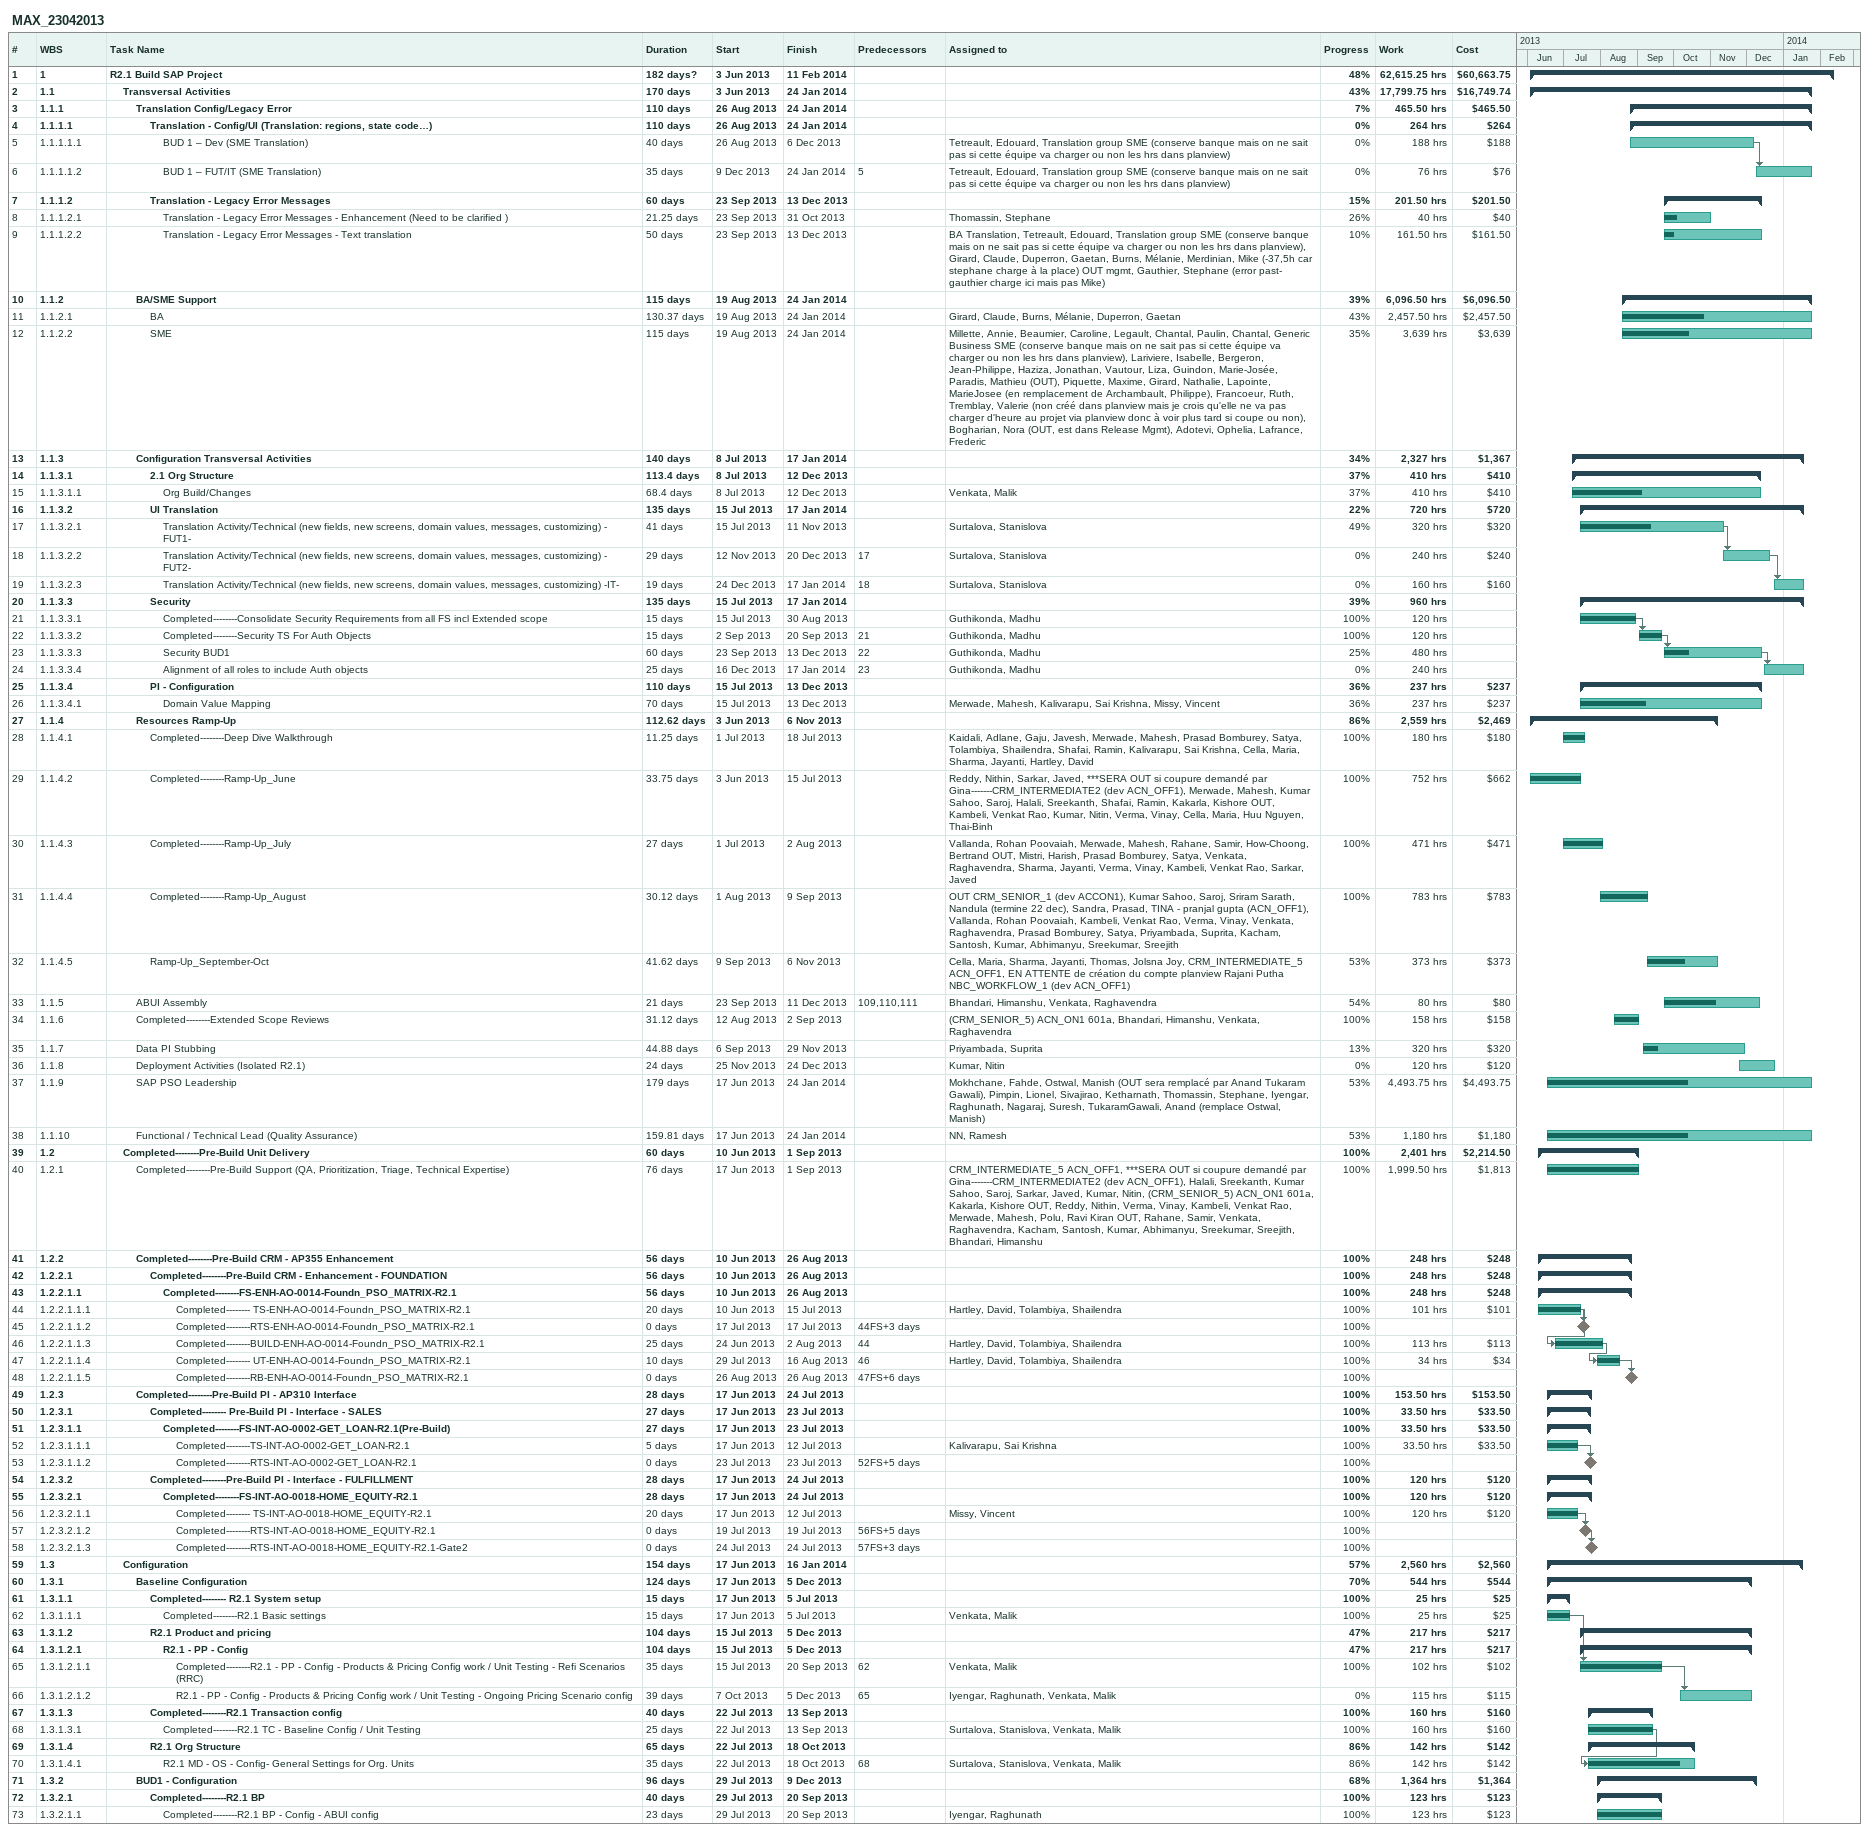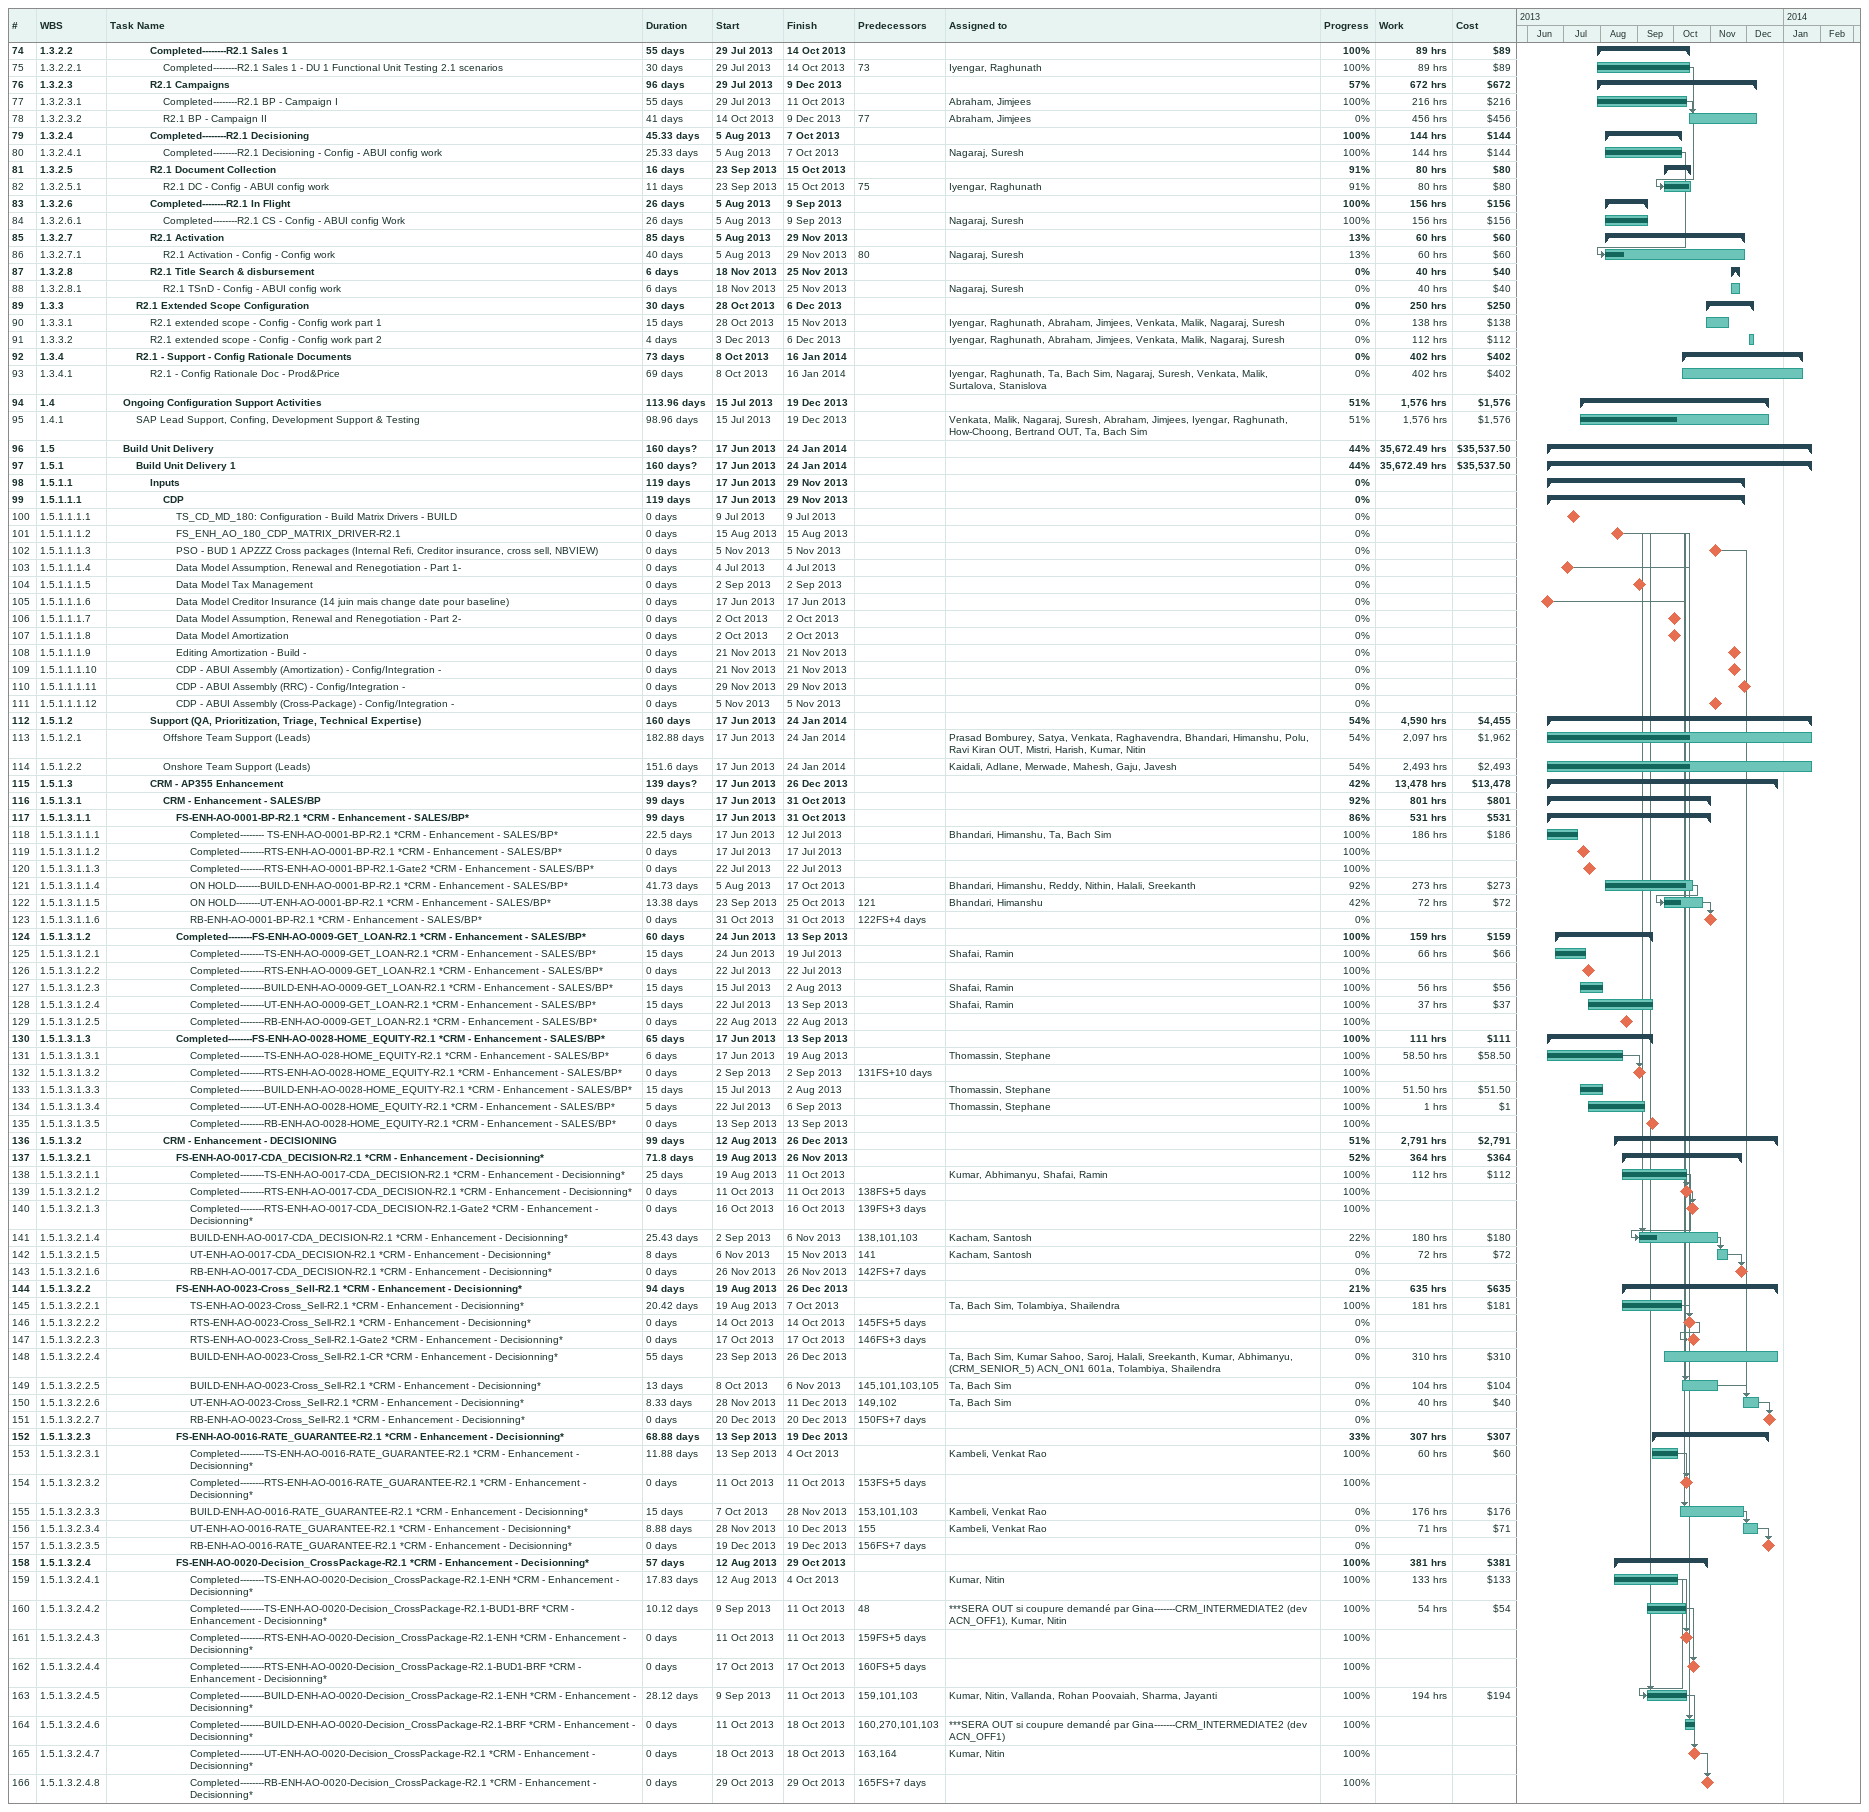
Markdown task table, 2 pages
MAX_23042013

| ID | WBS | Task | Duration | Start | Finish | Predecessors | Resources | % complete | Work (h) | Cost ($) |
|---|---|---|---|---|---|---|---|---|---|---|
| 1 | 1 | **R2.1 Build SAP Project** | 182d? | 2013-06-03 | 2014-02-11 |  |  | 48 | 62615.25 | 60663.75 |
| 2 | 1.1 | **Transversal Activities** | 170d | 2013-06-03 | 2014-01-24 |  |  | 43 | 17799.75 | 16749.74 |
| 3 | 1.1.1 | **Translation Config/Legacy Error** | 110d | 2013-08-26 | 2014-01-24 |  |  | 7 | 465.50 | 465.50 |
| 4 | 1.1.1.1 | **Translation - Config/UI (Translation: regions, state code…)** | 110d | 2013-08-26 | 2014-01-24 |  |  | 0 | 264 | 264 |
| 5 | 1.1.1.1.1 | BUD 1 – Dev (SME Translation) | 40d | 2013-08-26 | 2013-12-06 |  | Tetreault, Edouard, Translation group SME (conserve banque mais on ne sait pas si cette équipe va charger ou non les hrs dans planview) | 0 | 188 | 188 |
| 6 | 1.1.1.1.2 | BUD 1 – FUT/IT (SME Translation) | 35d | 2013-12-09 | 2014-01-24 | 5 | Tetreault, Edouard, Translation group SME (conserve banque mais on ne sait pas si cette équipe va charger ou non les hrs dans planview) | 0 | 76 | 76 |
| 7 | 1.1.1.2 | **Translation - Legacy Error Messages** | 60d | 2013-09-23 | 2013-12-13 |  |  | 15 | 201.50 | 201.50 |
| 8 | 1.1.1.2.1 | Translation - Legacy Error Messages - Enhancement (Need to be clarified ) | 21.25d | 2013-09-23 | 2013-10-31 |  | Thomassin, Stephane | 26 | 40 | 40 |
| 9 | 1.1.1.2.2 | Translation - Legacy Error Messages - Text translation | 50d | 2013-09-23 | 2013-12-13 |  | BA Translation, Tetreault, Edouard, Translation group SME (conserve banque mais on ne sait pas si cette équipe va charger ou non les hrs dans planview), Girard, Claude, Duperron, Gaetan, Burns, Mélanie, Merdinian, Mike (-37,5h car stephane charge à la place) OUT mgmt, Gauthier, Stephane (error past- gauthier charge ici mais pas Mike) | 10 | 161.50 | 161.50 |
| 10 | 1.1.2 | **BA/SME Support** | 115d | 2013-08-19 | 2014-01-24 |  |  | 39 | 6096.50 | 6096.50 |
| 11 | 1.1.2.1 | BA | 130.37d | 2013-08-19 | 2014-01-24 |  | Girard, Claude, Burns, Mélanie, Duperron, Gaetan | 43 | 2457.50 | 2457.50 |
| 12 | 1.1.2.2 | SME | 115d | 2013-08-19 | 2014-01-24 |  | Millette, Annie, Beaumier, Caroline, Legault, Chantal, Paulin, Chantal, Generic Business SME (conserve banque mais on ne sait pas si cette équipe va charger ou non les hrs dans planview), Lariviere, Isabelle, Bergeron, Jean-Philippe, Haziza, Jonathan, Vautour, Liza, Guindon, Marie-Josée, Paradis, Mathieu (OUT), Piquette, Maxime, Girard, Nathalie, Lapointe, MarieJosee (en remplacement de Archambault, Philippe), Francoeur, Ruth, Tremblay, Valerie (non créé dans planview mais je crois qu'elle ne va pas charger d'heure au projet via planview donc à voir plus tard si coupe ou non), Bogharian, Nora (OUT, est dans Release Mgmt), Adotevi, Ophelia, Lafrance, Frederic | 35 | 3639 | 3639 |
| 13 | 1.1.3 | **Configuration Transversal Activities** | 140d | 2013-07-08 | 2014-01-17 |  |  | 34 | 2327 | 1367 |
| 14 | 1.1.3.1 | **2.1 Org Structure** | 113.4d | 2013-07-08 | 2013-12-12 |  |  | 37 | 410 | 410 |
| 15 | 1.1.3.1.1 | Org Build/Changes | 68.4d | 2013-07-08 | 2013-12-12 |  | Venkata, Malik | 37 | 410 | 410 |
| 16 | 1.1.3.2 | **UI Translation** | 135d | 2013-07-15 | 2014-01-17 |  |  | 22 | 720 | 720 |
| 17 | 1.1.3.2.1 | Translation Activity/Technical (new fields, new screens, domain values, messages, customizing) - FUT1- | 41d | 2013-07-15 | 2013-11-11 |  | Surtalova, Stanislova | 49 | 320 | 320 |
| 18 | 1.1.3.2.2 | Translation Activity/Technical (new fields, new screens, domain values, messages, customizing) - FUT2- | 29d | 2013-11-12 | 2013-12-20 | 17 | Surtalova, Stanislova | 0 | 240 | 240 |
| 19 | 1.1.3.2.3 | Translation Activity/Technical (new fields, new screens, domain values, messages, customizing) -IT- | 19d | 2013-12-24 | 2014-01-17 | 18 | Surtalova, Stanislova | 0 | 160 | 160 |
| 20 | 1.1.3.3 | **Security** | 135d | 2013-07-15 | 2014-01-17 |  |  | 39 | 960 |  |
| 21 | 1.1.3.3.1 | Completed--------Consolidate Security Requirements from all FS incl Extended scope | 15d | 2013-07-15 | 2013-08-30 |  | Guthikonda, Madhu | 100 | 120 |  |
| 22 | 1.1.3.3.2 | Completed--------Security TS For Auth Objects | 15d | 2013-09-02 | 2013-09-20 | 21 | Guthikonda, Madhu | 100 | 120 |  |
| 23 | 1.1.3.3.3 | Security BUD1 | 60d | 2013-09-23 | 2013-12-13 | 22 | Guthikonda, Madhu | 25 | 480 |  |
| 24 | 1.1.3.3.4 | Alignment of all roles to include Auth objects | 25d | 2013-12-16 | 2014-01-17 | 23 | Guthikonda, Madhu | 0 | 240 |  |
| 25 | 1.1.3.4 | **PI - Configuration** | 110d | 2013-07-15 | 2013-12-13 |  |  | 36 | 237 | 237 |
| 26 | 1.1.3.4.1 | Domain Value Mapping | 70d | 2013-07-15 | 2013-12-13 |  | Merwade, Mahesh, Kalivarapu, Sai Krishna, Missy, Vincent | 36 | 237 | 237 |
| 27 | 1.1.4 | **Resources Ramp-Up** | 112.62d | 2013-06-03 | 2013-11-06 |  |  | 86 | 2559 | 2469 |
| 28 | 1.1.4.1 | Completed--------Deep Dive Walkthrough | 11.25d | 2013-07-01 | 2013-07-18 |  | Kaidali, Adlane, Gaju, Javesh, Merwade, Mahesh, Prasad Bomburey, Satya, Tolambiya, Shailendra, Shafai, Ramin, Kalivarapu, Sai Krishna, Cella, Maria, Sharma, Jayanti, Hartley, David | 100 | 180 | 180 |
| 29 | 1.1.4.2 | Completed--------Ramp-Up_June | 33.75d | 2013-06-03 | 2013-07-15 |  | Reddy, Nithin, Sarkar, Javed, ***SERA OUT si coupure demandé par Gina-------CRM_INTERMEDIATE2 (dev ACN_OFF1), Merwade, Mahesh, Kumar Sahoo, Saroj, Halali, Sreekanth, Shafai, Ramin, Kakarla, Kishore OUT, Kambeli, Venkat Rao, Kumar, Nitin, Verma, Vinay, Cella, Maria, Huu Nguyen, Thai-Binh | 100 | 752 | 662 |
| 30 | 1.1.4.3 | Completed--------Ramp-Up_July | 27d | 2013-07-01 | 2013-08-02 |  | Vallanda, Rohan Poovaiah, Merwade, Mahesh, Rahane, Samir, How-Choong, Bertrand OUT, Mistri, Harish, Prasad Bomburey, Satya, Venkata, Raghavendra, Sharma, Jayanti, Verma, Vinay, Kambeli, Venkat Rao, Sarkar, Javed | 100 | 471 | 471 |
| 31 | 1.1.4.4 | Completed--------Ramp-Up_August | 30.12d | 2013-08-01 | 2013-09-09 |  | OUT CRM_SENIOR_1 (dev ACCON1), Kumar Sahoo, Saroj, Sriram Sarath, Nandula (termine 22 dec), Sandra, Prasad, TINA - pranjal gupta (ACN_OFF1), Vallanda, Rohan Poovaiah, Kambeli, Venkat Rao, Verma, Vinay, Venkata, Raghavendra, Prasad Bomburey, Satya, Priyambada, Suprita, Kacham, Santosh, Kumar, Abhimanyu, Sreekumar, Sreejith | 100 | 783 | 783 |
| 32 | 1.1.4.5 | Ramp-Up_September-Oct | 41.62d | 2013-09-09 | 2013-11-06 |  | Cella, Maria, Sharma, Jayanti, Thomas, Jolsna Joy, CRM_INTERMEDIATE_5 ACN_OFF1, EN ATTENTE de création du compte planview Rajani Putha NBC_WORKFLOW_1 (dev ACN_OFF1) | 53 | 373 | 373 |
| 33 | 1.1.5 | ABUI Assembly | 21d | 2013-09-23 | 2013-12-11 | 109, 110, 111 | Bhandari, Himanshu, Venkata, Raghavendra | 54 | 80 | 80 |
| 34 | 1.1.6 | Completed--------Extended Scope Reviews | 31.12d | 2013-08-12 | 2013-09-02 |  | (CRM_SENIOR_5) ACN_ON1 601a, Bhandari, Himanshu, Venkata, Raghavendra | 100 | 158 | 158 |
| 35 | 1.1.7 | Data PI Stubbing | 44.88d | 2013-09-06 | 2013-11-29 |  | Priyambada, Suprita | 13 | 320 | 320 |
| 36 | 1.1.8 | Deployment Activities (Isolated R2.1) | 24d | 2013-11-25 | 2013-12-24 |  | Kumar, Nitin | 0 | 120 | 120 |
| 37 | 1.1.9 | SAP PSO Leadership | 179d | 2013-06-17 | 2014-01-24 |  | Mokhchane, Fahde, Ostwal, Manish (OUT sera remplacé par Anand Tukaram Gawali), Pimpin, Lionel, Sivajirao, Ketharnath, Thomassin, Stephane, Iyengar, Raghunath, Nagaraj, Suresh, TukaramGawali, Anand (remplace Ostwal, Manish) | 53 | 4493.75 | 4493.75 |
| 38 | 1.1.10 | Functional / Technical Lead (Quality Assurance) | 159.81d | 2013-06-17 | 2014-01-24 |  | NN, Ramesh | 53 | 1180 | 1180 |
| 39 | 1.2 | **Completed--------Pre-Build Unit Delivery** | 60d | 2013-06-10 | 2013-09-01 |  |  | 100 | 2401 | 2214.50 |
| 40 | 1.2.1 | Completed--------Pre-Build Support (QA, Prioritization, Triage, Technical Expertise) | 76d | 2013-06-17 | 2013-09-01 |  | CRM_INTERMEDIATE_5 ACN_OFF1, ***SERA OUT si coupure demandé par Gina-------CRM_INTERMEDIATE2 (dev ACN_OFF1), Halali, Sreekanth, Kumar Sahoo, Saroj, Sarkar, Javed, Kumar, Nitin, (CRM_SENIOR_5) ACN_ON1 601a, Kakarla, Kishore OUT, Reddy, Nithin, Verma, Vinay, Kambeli, Venkat Rao, Merwade, Mahesh, Polu, Ravi Kiran OUT, Rahane, Samir, Venkata, Raghavendra, Kacham, Santosh, Kumar, Abhimanyu, Sreekumar, Sreejith, Bhandari, Himanshu | 100 | 1999.50 | 1813 |
| 41 | 1.2.2 | **Completed--------Pre-Build CRM - AP355 Enhancement** | 56d | 2013-06-10 | 2013-08-26 |  |  | 100 | 248 | 248 |
| 42 | 1.2.2.1 | **Completed--------Pre-Build CRM - Enhancement - FOUNDATION** | 56d | 2013-06-10 | 2013-08-26 |  |  | 100 | 248 | 248 |
| 43 | 1.2.2.1.1 | **Completed--------FS-ENH-AO-0014-Foundn_PSO_MATRIX-R2.1** | 56d | 2013-06-10 | 2013-08-26 |  |  | 100 | 248 | 248 |
| 44 | 1.2.2.1.1.1 | Completed-------- TS-ENH-AO-0014-Foundn_PSO_MATRIX-R2.1 | 20d | 2013-06-10 | 2013-07-15 |  | Hartley, David, Tolambiya, Shailendra | 100 | 101 | 101 |
| 45 | 1.2.2.1.1.2 | Completed--------RTS-ENH-AO-0014-Foundn_PSO_MATRIX-R2.1 | 0d | 2013-07-17 | 2013-07-17 | 44FS+3d |  | 100 |  |  |
| 46 | 1.2.2.1.1.3 | Completed--------BUILD-ENH-AO-0014-Foundn_PSO_MATRIX-R2.1 | 25d | 2013-06-24 | 2013-08-02 | 44 | Hartley, David, Tolambiya, Shailendra | 100 | 113 | 113 |
| 47 | 1.2.2.1.1.4 | Completed-------- UT-ENH-AO-0014-Foundn_PSO_MATRIX-R2.1 | 10d | 2013-07-29 | 2013-08-16 | 46 | Hartley, David, Tolambiya, Shailendra | 100 | 34 | 34 |
| 48 | 1.2.2.1.1.5 | Completed--------RB-ENH-AO-0014-Foundn_PSO_MATRIX-R2.1 | 0d | 2013-08-26 | 2013-08-26 | 47FS+6d |  | 100 |  |  |
| 49 | 1.2.3 | **Completed--------Pre-Build PI - AP310 Interface** | 28d | 2013-06-17 | 2013-07-24 |  |  | 100 | 153.50 | 153.50 |
| 50 | 1.2.3.1 | **Completed-------- Pre-Build PI - Interface - SALES** | 27d | 2013-06-17 | 2013-07-23 |  |  | 100 | 33.50 | 33.50 |
| 51 | 1.2.3.1.1 | **Completed--------FS-INT-AO-0002-GET_LOAN-R2.1(Pre-Build)** | 27d | 2013-06-17 | 2013-07-23 |  |  | 100 | 33.50 | 33.50 |
| 52 | 1.2.3.1.1.1 | Completed--------TS-INT-AO-0002-GET_LOAN-R2.1 | 5d | 2013-06-17 | 2013-07-12 |  | Kalivarapu, Sai Krishna | 100 | 33.50 | 33.50 |
| 53 | 1.2.3.1.1.2 | Completed--------RTS-INT-AO-0002-GET_LOAN-R2.1 | 0d | 2013-07-23 | 2013-07-23 | 52FS+5d |  | 100 |  |  |
| 54 | 1.2.3.2 | **Completed--------Pre-Build PI - Interface - FULFILLMENT** | 28d | 2013-06-17 | 2013-07-24 |  |  | 100 | 120 | 120 |
| 55 | 1.2.3.2.1 | **Completed--------FS-INT-AO-0018-HOME_EQUITY-R2.1** | 28d | 2013-06-17 | 2013-07-24 |  |  | 100 | 120 | 120 |
| 56 | 1.2.3.2.1.1 | Completed-------- TS-INT-AO-0018-HOME_EQUITY-R2.1 | 20d | 2013-06-17 | 2013-07-12 |  | Missy, Vincent | 100 | 120 | 120 |
| 57 | 1.2.3.2.1.2 | Completed--------RTS-INT-AO-0018-HOME_EQUITY-R2.1 | 0d | 2013-07-19 | 2013-07-19 | 56FS+5d |  | 100 |  |  |
| 58 | 1.2.3.2.1.3 | Completed--------RTS-INT-AO-0018-HOME_EQUITY-R2.1-Gate2 | 0d | 2013-07-24 | 2013-07-24 | 57FS+3d |  | 100 |  |  |
| 59 | 1.3 | **Configuration** | 154d | 2013-06-17 | 2014-01-16 |  |  | 57 | 2560 | 2560 |
| 60 | 1.3.1 | **Baseline Configuration** | 124d | 2013-06-17 | 2013-12-05 |  |  | 70 | 544 | 544 |
| 61 | 1.3.1.1 | **Completed-------- R2.1 System setup** | 15d | 2013-06-17 | 2013-07-05 |  |  | 100 | 25 | 25 |
| 62 | 1.3.1.1.1 | Completed--------R2.1 Basic settings | 15d | 2013-06-17 | 2013-07-05 |  | Venkata, Malik | 100 | 25 | 25 |
| 63 | 1.3.1.2 | **R2.1 Product and pricing** | 104d | 2013-07-15 | 2013-12-05 |  |  | 47 | 217 | 217 |
| 64 | 1.3.1.2.1 | **R2.1 - PP - Config** | 104d | 2013-07-15 | 2013-12-05 |  |  | 47 | 217 | 217 |
| 65 | 1.3.1.2.1.1 | Completed--------R2.1 - PP - Config - Products & Pricing Config work / Unit Testing - Refi Scenarios (RRC) | 35d | 2013-07-15 | 2013-09-20 | 62 | Venkata, Malik | 100 | 102 | 102 |
| 66 | 1.3.1.2.1.2 | R2.1 - PP - Config - Products & Pricing Config work / Unit Testing - Ongoing Pricing Scenario config | 39d | 2013-10-07 | 2013-12-05 | 65 | Iyengar, Raghunath, Venkata, Malik | 0 | 115 | 115 |
| 67 | 1.3.1.3 | **Completed--------R2.1 Transaction config** | 40d | 2013-07-22 | 2013-09-13 |  |  | 100 | 160 | 160 |
| 68 | 1.3.1.3.1 | Completed--------R2.1 TC - Baseline Config / Unit Testing | 25d | 2013-07-22 | 2013-09-13 |  | Surtalova, Stanislova, Venkata, Malik | 100 | 160 | 160 |
| 69 | 1.3.1.4 | **R2.1 Org Structure** | 65d | 2013-07-22 | 2013-10-18 |  |  | 86 | 142 | 142 |
| 70 | 1.3.1.4.1 | R2.1 MD - OS - Config- General Settings for Org. Units | 35d | 2013-07-22 | 2013-10-18 | 68 | Surtalova, Stanislova, Venkata, Malik | 86 | 142 | 142 |
| 71 | 1.3.2 | **BUD1 - Configuration** | 96d | 2013-07-29 | 2013-12-09 |  |  | 68 | 1364 | 1364 |
| 72 | 1.3.2.1 | **Completed--------R2.1 BP** | 40d | 2013-07-29 | 2013-09-20 |  |  | 100 | 123 | 123 |
| 73 | 1.3.2.1.1 | Completed--------R2.1 BP - Config - ABUI config | 23d | 2013-07-29 | 2013-09-20 |  | Iyengar, Raghunath | 100 | 123 | 123 |
| 74 | 1.3.2.2 | **Completed--------R2.1 Sales 1** | 55d | 2013-07-29 | 2013-10-14 |  |  | 100 | 89 | 89 |
| 75 | 1.3.2.2.1 | Completed--------R2.1 Sales 1 - DU 1 Functional Unit Testing 2.1 scenarios | 30d | 2013-07-29 | 2013-10-14 | 73 | Iyengar, Raghunath | 100 | 89 | 89 |
| 76 | 1.3.2.3 | **R2.1 Campaigns** | 96d | 2013-07-29 | 2013-12-09 |  |  | 57 | 672 | 672 |
| 77 | 1.3.2.3.1 | Completed--------R2.1 BP - Campaign I | 55d | 2013-07-29 | 2013-10-11 |  | Abraham, Jimjees | 100 | 216 | 216 |
| 78 | 1.3.2.3.2 | R2.1 BP - Campaign II | 41d | 2013-10-14 | 2013-12-09 | 77 | Abraham, Jimjees | 0 | 456 | 456 |
| 79 | 1.3.2.4 | **Completed--------R2.1 Decisioning** | 45.33d | 2013-08-05 | 2013-10-07 |  |  | 100 | 144 | 144 |
| 80 | 1.3.2.4.1 | Completed--------R2.1 Decisioning - Config - ABUI config work | 25.33d | 2013-08-05 | 2013-10-07 |  | Nagaraj, Suresh | 100 | 144 | 144 |
| 81 | 1.3.2.5 | **R2.1 Document Collection** | 16d | 2013-09-23 | 2013-10-15 |  |  | 91 | 80 | 80 |
| 82 | 1.3.2.5.1 | R2.1 DC - Config - ABUI config work | 11d | 2013-09-23 | 2013-10-15 | 75 | Iyengar, Raghunath | 91 | 80 | 80 |
| 83 | 1.3.2.6 | **Completed--------R2.1 In Flight** | 26d | 2013-08-05 | 2013-09-09 |  |  | 100 | 156 | 156 |
| 84 | 1.3.2.6.1 | Completed--------R2.1 CS - Config - ABUI config Work | 26d | 2013-08-05 | 2013-09-09 |  | Nagaraj, Suresh | 100 | 156 | 156 |
| 85 | 1.3.2.7 | **R2.1 Activation** | 85d | 2013-08-05 | 2013-11-29 |  |  | 13 | 60 | 60 |
| 86 | 1.3.2.7.1 | R2.1 Activation - Config - Config work | 40d | 2013-08-05 | 2013-11-29 | 80 | Nagaraj, Suresh | 13 | 60 | 60 |
| 87 | 1.3.2.8 | **R2.1 Title Search & disbursement** | 6d | 2013-11-18 | 2013-11-25 |  |  | 0 | 40 | 40 |
| 88 | 1.3.2.8.1 | R2.1 TSnD - Config - ABUI config work | 6d | 2013-11-18 | 2013-11-25 |  | Nagaraj, Suresh | 0 | 40 | 40 |
| 89 | 1.3.3 | **R2.1 Extended Scope Configuration** | 30d | 2013-10-28 | 2013-12-06 |  |  | 0 | 250 | 250 |
| 90 | 1.3.3.1 | R2.1 extended scope - Config - Config work part 1 | 15d | 2013-10-28 | 2013-11-15 |  | Iyengar, Raghunath, Abraham, Jimjees, Venkata, Malik, Nagaraj, Suresh | 0 | 138 | 138 |
| 91 | 1.3.3.2 | R2.1 extended scope - Config - Config work part 2 | 4d | 2013-12-03 | 2013-12-06 |  | Iyengar, Raghunath, Abraham, Jimjees, Venkata, Malik, Nagaraj, Suresh | 0 | 112 | 112 |
| 92 | 1.3.4 | **R2.1 - Support - Config Rationale Documents** | 73d | 2013-10-08 | 2014-01-16 |  |  | 0 | 402 | 402 |
| 93 | 1.3.4.1 | R2.1 - Config Rationale Doc - Prod&Price | 69d | 2013-10-08 | 2014-01-16 |  | Iyengar, Raghunath, Ta, Bach Sim, Nagaraj, Suresh, Venkata, Malik, Surtalova, Stanislova | 0 | 402 | 402 |
| 94 | 1.4 | **Ongoing Configuration Support Activities** | 113.96d | 2013-07-15 | 2013-12-19 |  |  | 51 | 1576 | 1576 |
| 95 | 1.4.1 | SAP Lead Support, Confing, Development Support & Testing | 98.96d | 2013-07-15 | 2013-12-19 |  | Venkata, Malik, Nagaraj, Suresh, Abraham, Jimjees, Iyengar, Raghunath, How-Choong, Bertrand OUT, Ta, Bach Sim | 51 | 1576 | 1576 |
| 96 | 1.5 | **Build Unit Delivery** | 160d? | 2013-06-17 | 2014-01-24 |  |  | 44 | 35672.49 | 35537.50 |
| 97 | 1.5.1 | **Build Unit Delivery 1** | 160d? | 2013-06-17 | 2014-01-24 |  |  | 44 | 35672.49 | 35537.50 |
| 98 | 1.5.1.1 | **Inputs** | 119d | 2013-06-17 | 2013-11-29 |  |  | 0 |  |  |
| 99 | 1.5.1.1.1 | **CDP** | 119d | 2013-06-17 | 2013-11-29 |  |  | 0 |  |  |
| 100 | 1.5.1.1.1.1 | TS_CD_MD_180: Configuration - Build Matrix Drivers - BUILD | 0d | 2013-07-09 | 2013-07-09 |  |  | 0 |  |  |
| 101 | 1.5.1.1.1.2 | FS_ENH_AO_180_CDP_MATRIX_DRIVER-R2.1 | 0d | 2013-08-15 | 2013-08-15 |  |  | 0 |  |  |
| 102 | 1.5.1.1.1.3 | PSO - BUD 1 APZZZ Cross packages (Internal Refi, Creditor insurance, cross sell, NBVIEW) | 0d | 2013-11-05 | 2013-11-05 |  |  | 0 |  |  |
| 103 | 1.5.1.1.1.4 | Data Model Assumption, Renewal and Renegotiation - Part 1- | 0d | 2013-07-04 | 2013-07-04 |  |  | 0 |  |  |
| 104 | 1.5.1.1.1.5 | Data Model Tax Management | 0d | 2013-09-02 | 2013-09-02 |  |  | 0 |  |  |
| 105 | 1.5.1.1.1.6 | Data Model Creditor Insurance (14 juin mais change date pour baseline) | 0d | 2013-06-17 | 2013-06-17 |  |  | 0 |  |  |
| 106 | 1.5.1.1.1.7 | Data Model Assumption, Renewal and Renegotiation - Part 2- | 0d | 2013-10-02 | 2013-10-02 |  |  | 0 |  |  |
| 107 | 1.5.1.1.1.8 | Data Model Amortization | 0d | 2013-10-02 | 2013-10-02 |  |  | 0 |  |  |
| 108 | 1.5.1.1.1.9 | Editing Amortization - Build - | 0d | 2013-11-21 | 2013-11-21 |  |  | 0 |  |  |
| 109 | 1.5.1.1.1.10 | CDP - ABUI Assembly (Amortization) - Config/Integration - | 0d | 2013-11-21 | 2013-11-21 |  |  | 0 |  |  |
| 110 | 1.5.1.1.1.11 | CDP - ABUI Assembly (RRC) - Config/Integration - | 0d | 2013-11-29 | 2013-11-29 |  |  | 0 |  |  |
| 111 | 1.5.1.1.1.12 | CDP - ABUI Assembly (Cross-Package) - Config/Integration - | 0d | 2013-11-05 | 2013-11-05 |  |  | 0 |  |  |
| 112 | 1.5.1.2 | **Support (QA, Prioritization, Triage, Technical Expertise)** | 160d | 2013-06-17 | 2014-01-24 |  |  | 54 | 4590 | 4455 |
| 113 | 1.5.1.2.1 | Offshore Team Support (Leads) | 182.88d | 2013-06-17 | 2014-01-24 |  | Prasad Bomburey, Satya, Venkata, Raghavendra, Bhandari, Himanshu, Polu, Ravi Kiran OUT, Mistri, Harish, Kumar, Nitin | 54 | 2097 | 1962 |
| 114 | 1.5.1.2.2 | Onshore Team Support (Leads) | 151.6d | 2013-06-17 | 2014-01-24 |  | Kaidali, Adlane, Merwade, Mahesh, Gaju, Javesh | 54 | 2493 | 2493 |
| 115 | 1.5.1.3 | **CRM - AP355 Enhancement** | 139d? | 2013-06-17 | 2013-12-26 |  |  | 42 | 13478 | 13478 |
| 116 | 1.5.1.3.1 | **CRM - Enhancement - SALES/BP** | 99d | 2013-06-17 | 2013-10-31 |  |  | 92 | 801 | 801 |
| 117 | 1.5.1.3.1.1 | **FS-ENH-AO-0001-BP-R2.1 *CRM - Enhancement - SALES/BP*** | 99d | 2013-06-17 | 2013-10-31 |  |  | 86 | 531 | 531 |
| 118 | 1.5.1.3.1.1.1 | Completed-------- TS-ENH-AO-0001-BP-R2.1 *CRM - Enhancement - SALES/BP* | 22.5d | 2013-06-17 | 2013-07-12 |  | Bhandari, Himanshu, Ta, Bach Sim | 100 | 186 | 186 |
| 119 | 1.5.1.3.1.1.2 | Completed--------RTS-ENH-AO-0001-BP-R2.1 *CRM - Enhancement - SALES/BP* | 0d | 2013-07-17 | 2013-07-17 |  |  | 100 |  |  |
| 120 | 1.5.1.3.1.1.3 | Completed--------RTS-ENH-AO-0001-BP-R2.1-Gate2 *CRM - Enhancement - SALES/BP* | 0d | 2013-07-22 | 2013-07-22 |  |  | 100 |  |  |
| 121 | 1.5.1.3.1.1.4 | ON HOLD--------BUILD-ENH-AO-0001-BP-R2.1 *CRM - Enhancement - SALES/BP* | 41.73d | 2013-08-05 | 2013-10-17 |  | Bhandari, Himanshu, Reddy, Nithin, Halali, Sreekanth | 92 | 273 | 273 |
| 122 | 1.5.1.3.1.1.5 | ON HOLD--------UT-ENH-AO-0001-BP-R2.1 *CRM - Enhancement - SALES/BP* | 13.38d | 2013-09-23 | 2013-10-25 | 121 | Bhandari, Himanshu | 42 | 72 | 72 |
| 123 | 1.5.1.3.1.1.6 | RB-ENH-AO-0001-BP-R2.1 *CRM - Enhancement - SALES/BP* | 0d | 2013-10-31 | 2013-10-31 | 122FS+4d |  | 0 |  |  |
| 124 | 1.5.1.3.1.2 | **Completed--------FS-ENH-AO-0009-GET_LOAN-R2.1 *CRM - Enhancement - SALES/BP*** | 60d | 2013-06-24 | 2013-09-13 |  |  | 100 | 159 | 159 |
| 125 | 1.5.1.3.1.2.1 | Completed--------TS-ENH-AO-0009-GET_LOAN-R2.1 *CRM - Enhancement - SALES/BP* | 15d | 2013-06-24 | 2013-07-19 |  | Shafai, Ramin | 100 | 66 | 66 |
| 126 | 1.5.1.3.1.2.2 | Completed--------RTS-ENH-AO-0009-GET_LOAN-R2.1 *CRM - Enhancement - SALES/BP* | 0d | 2013-07-22 | 2013-07-22 |  |  | 100 |  |  |
| 127 | 1.5.1.3.1.2.3 | Completed--------BUILD-ENH-AO-0009-GET_LOAN-R2.1 *CRM - Enhancement - SALES/BP* | 15d | 2013-07-15 | 2013-08-02 |  | Shafai, Ramin | 100 | 56 | 56 |
| 128 | 1.5.1.3.1.2.4 | Completed--------UT-ENH-AO-0009-GET_LOAN-R2.1 *CRM - Enhancement - SALES/BP* | 15d | 2013-07-22 | 2013-09-13 |  | Shafai, Ramin | 100 | 37 | 37 |
| 129 | 1.5.1.3.1.2.5 | Completed--------RB-ENH-AO-0009-GET_LOAN-R2.1 *CRM - Enhancement - SALES/BP* | 0d | 2013-08-22 | 2013-08-22 |  |  | 100 |  |  |
| 130 | 1.5.1.3.1.3 | **Completed--------FS-ENH-AO-0028-HOME_EQUITY-R2.1 *CRM - Enhancement - SALES/BP*** | 65d | 2013-06-17 | 2013-09-13 |  |  | 100 | 111 | 111 |
| 131 | 1.5.1.3.1.3.1 | Completed--------TS-ENH-AO-028-HOME_EQUITY-R2.1 *CRM - Enhancement - SALES/BP* | 6d | 2013-06-17 | 2013-08-19 |  | Thomassin, Stephane | 100 | 58.50 | 58.50 |
| 132 | 1.5.1.3.1.3.2 | Completed--------RTS-ENH-AO-0028-HOME_EQUITY-R2.1 *CRM - Enhancement - SALES/BP* | 0d | 2013-09-02 | 2013-09-02 | 131FS+10d |  | 100 |  |  |
| 133 | 1.5.1.3.1.3.3 | Completed--------BUILD-ENH-AO-0028-HOME_EQUITY-R2.1 *CRM - Enhancement - SALES/BP* | 15d | 2013-07-15 | 2013-08-02 |  | Thomassin, Stephane | 100 | 51.50 | 51.50 |
| 134 | 1.5.1.3.1.3.4 | Completed--------UT-ENH-AO-0028-HOME_EQUITY-R2.1 *CRM - Enhancement - SALES/BP* | 5d | 2013-07-22 | 2013-09-06 |  | Thomassin, Stephane | 100 | 1 | 1 |
| 135 | 1.5.1.3.1.3.5 | Completed--------RB-ENH-AO-0028-HOME_EQUITY-R2.1 *CRM - Enhancement - SALES/BP* | 0d | 2013-09-13 | 2013-09-13 |  |  | 100 |  |  |
| 136 | 1.5.1.3.2 | **CRM - Enhancement - DECISIONING** | 99d | 2013-08-12 | 2013-12-26 |  |  | 51 | 2791 | 2791 |
| 137 | 1.5.1.3.2.1 | **FS-ENH-AO-0017-CDA_DECISION-R2.1 *CRM - Enhancement - Decisionning*** | 71.8d | 2013-08-19 | 2013-11-26 |  |  | 52 | 364 | 364 |
| 138 | 1.5.1.3.2.1.1 | Completed--------TS-ENH-AO-0017-CDA_DECISION-R2.1 *CRM - Enhancement - Decisionning* | 25d | 2013-08-19 | 2013-10-11 |  | Kumar, Abhimanyu, Shafai, Ramin | 100 | 112 | 112 |
| 139 | 1.5.1.3.2.1.2 | Completed--------RTS-ENH-AO-0017-CDA_DECISION-R2.1 *CRM - Enhancement - Decisionning* | 0d | 2013-10-11 | 2013-10-11 | 138FS+5d |  | 100 |  |  |
| 140 | 1.5.1.3.2.1.3 | Completed--------RTS-ENH-AO-0017-CDA_DECISION-R2.1-Gate2 *CRM - Enhancement - Decisionning* | 0d | 2013-10-16 | 2013-10-16 | 139FS+3d |  | 100 |  |  |
| 141 | 1.5.1.3.2.1.4 | BUILD-ENH-AO-0017-CDA_DECISION-R2.1 *CRM - Enhancement - Decisionning* | 25.43d | 2013-09-02 | 2013-11-06 | 138, 101, 103 | Kacham, Santosh | 22 | 180 | 180 |
| 142 | 1.5.1.3.2.1.5 | UT-ENH-AO-0017-CDA_DECISION-R2.1 *CRM - Enhancement - Decisionning* | 8d | 2013-11-06 | 2013-11-15 | 141 | Kacham, Santosh | 0 | 72 | 72 |
| 143 | 1.5.1.3.2.1.6 | RB-ENH-AO-0017-CDA_DECISION-R2.1 *CRM - Enhancement - Decisionning* | 0d | 2013-11-26 | 2013-11-26 | 142FS+7d |  | 0 |  |  |
| 144 | 1.5.1.3.2.2 | **FS-ENH-AO-0023-Cross_Sell-R2.1 *CRM - Enhancement - Decisionning*** | 94d | 2013-08-19 | 2013-12-26 |  |  | 21 | 635 | 635 |
| 145 | 1.5.1.3.2.2.1 | TS-ENH-AO-0023-Cross_Sell-R2.1 *CRM - Enhancement - Decisionning* | 20.42d | 2013-08-19 | 2013-10-07 |  | Ta, Bach Sim, Tolambiya, Shailendra | 100 | 181 | 181 |
| 146 | 1.5.1.3.2.2.2 | RTS-ENH-AO-0023-Cross_Sell-R2.1 *CRM - Enhancement - Decisionning* | 0d | 2013-10-14 | 2013-10-14 | 145FS+5d |  | 0 |  |  |
| 147 | 1.5.1.3.2.2.3 | RTS-ENH-AO-0023-Cross_Sell-R2.1-Gate2 *CRM - Enhancement - Decisionning* | 0d | 2013-10-17 | 2013-10-17 | 146FS+3d |  | 0 |  |  |
| 148 | 1.5.1.3.2.2.4 | BUILD-ENH-AO-0023-Cross_Sell-R2.1-CR *CRM - Enhancement - Decisionning* | 55d | 2013-09-23 | 2013-12-26 |  | Ta, Bach Sim, Kumar Sahoo, Saroj, Halali, Sreekanth, Kumar, Abhimanyu, (CRM_SENIOR_5) ACN_ON1 601a, Tolambiya, Shailendra | 0 | 310 | 310 |
| 149 | 1.5.1.3.2.2.5 | BUILD-ENH-AO-0023-Cross_Sell-R2.1 *CRM - Enhancement - Decisionning* | 13d | 2013-10-08 | 2013-11-06 | 145, 101, 103, 105 | Ta, Bach Sim | 0 | 104 | 104 |
| 150 | 1.5.1.3.2.2.6 | UT-ENH-AO-0023-Cross_Sell-R2.1 *CRM - Enhancement - Decisionning* | 8.33d | 2013-11-28 | 2013-12-11 | 149, 102 | Ta, Bach Sim | 0 | 40 | 40 |
| 151 | 1.5.1.3.2.2.7 | RB-ENH-AO-0023-Cross_Sell-R2.1 *CRM - Enhancement - Decisionning* | 0d | 2013-12-20 | 2013-12-20 | 150FS+7d |  | 0 |  |  |
| 152 | 1.5.1.3.2.3 | **FS-ENH-AO-0016-RATE_GUARANTEE-R2.1 *CRM - Enhancement - Decisionning*** | 68.88d | 2013-09-13 | 2013-12-19 |  |  | 33 | 307 | 307 |
| 153 | 1.5.1.3.2.3.1 | Completed--------TS-ENH-AO-0016-RATE_GUARANTEE-R2.1 *CRM - Enhancement - Decisionning* | 11.88d | 2013-09-13 | 2013-10-04 |  | Kambeli, Venkat Rao | 100 | 60 | 60 |
| 154 | 1.5.1.3.2.3.2 | Completed--------RTS-ENH-AO-0016-RATE_GUARANTEE-R2.1 *CRM - Enhancement - Decisionning* | 0d | 2013-10-11 | 2013-10-11 | 153FS+5d |  | 100 |  |  |
| 155 | 1.5.1.3.2.3.3 | BUILD-ENH-AO-0016-RATE_GUARANTEE-R2.1 *CRM - Enhancement - Decisionning* | 15d | 2013-10-07 | 2013-11-28 | 153, 101, 103 | Kambeli, Venkat Rao | 0 | 176 | 176 |
| 156 | 1.5.1.3.2.3.4 | UT-ENH-AO-0016-RATE_GUARANTEE-R2.1 *CRM - Enhancement - Decisionning* | 8.88d | 2013-11-28 | 2013-12-10 | 155 | Kambeli, Venkat Rao | 0 | 71 | 71 |
| 157 | 1.5.1.3.2.3.5 | RB-ENH-AO-0016-RATE_GUARANTEE-R2.1 *CRM - Enhancement - Decisionning* | 0d | 2013-12-19 | 2013-12-19 | 156FS+7d |  | 0 |  |  |
| 158 | 1.5.1.3.2.4 | **FS-ENH-AO-0020-Decision_CrossPackage-R2.1 *CRM - Enhancement - Decisionning*** | 57d | 2013-08-12 | 2013-10-29 |  |  | 100 | 381 | 381 |
| 159 | 1.5.1.3.2.4.1 | Completed--------TS-ENH-AO-0020-Decision_CrossPackage-R2.1-ENH *CRM - Enhancement - Decisionning* | 17.83d | 2013-08-12 | 2013-10-04 |  | Kumar, Nitin | 100 | 133 | 133 |
| 160 | 1.5.1.3.2.4.2 | Completed--------TS-ENH-AO-0020-Decision_CrossPackage-R2.1-BUD1-BRF *CRM - Enhancement - Decisionning* | 10.12d | 2013-09-09 | 2013-10-11 | 48 | ***SERA OUT si coupure demandé par Gina-------CRM_INTERMEDIATE2 (dev ACN_OFF1), Kumar, Nitin | 100 | 54 | 54 |
| 161 | 1.5.1.3.2.4.3 | Completed--------RTS-ENH-AO-0020-Decision_CrossPackage-R2.1-ENH *CRM - Enhancement - Decisionning* | 0d | 2013-10-11 | 2013-10-11 | 159FS+5d |  | 100 |  |  |
| 162 | 1.5.1.3.2.4.4 | Completed--------RTS-ENH-AO-0020-Decision_CrossPackage-R2.1-BUD1-BRF *CRM - Enhancement - Decisionning* | 0d | 2013-10-17 | 2013-10-17 | 160FS+5d |  | 100 |  |  |
| 163 | 1.5.1.3.2.4.5 | Completed--------BUILD-ENH-AO-0020-Decision_CrossPackage-R2.1-ENH *CRM - Enhancement - Decisionning* | 28.12d | 2013-09-09 | 2013-10-11 | 159, 101, 103 | Kumar, Nitin, Vallanda, Rohan Poovaiah, Sharma, Jayanti | 100 | 194 | 194 |
| 164 | 1.5.1.3.2.4.6 | Completed--------BUILD-ENH-AO-0020-Decision_CrossPackage-R2.1-BRF *CRM - Enhancement - Decisionning* | 0d | 2013-10-11 | 2013-10-18 | 160, 270, 101, 103 | ***SERA OUT si coupure demandé par Gina-------CRM_INTERMEDIATE2 (dev ACN_OFF1) | 100 |  |  |
| 165 | 1.5.1.3.2.4.7 | Completed--------UT-ENH-AO-0020-Decision_CrossPackage-R2.1 *CRM - Enhancement - Decisionning* | 0d | 2013-10-18 | 2013-10-18 | 163, 164 | Kumar, Nitin | 100 |  |  |
| 166 | 1.5.1.3.2.4.8 | Completed--------RB-ENH-AO-0020-Decision_CrossPackage-R2.1 *CRM - Enhancement - Decisionning* | 0d | 2013-10-29 | 2013-10-29 | 165FS+7d |  | 100 |  |  |
